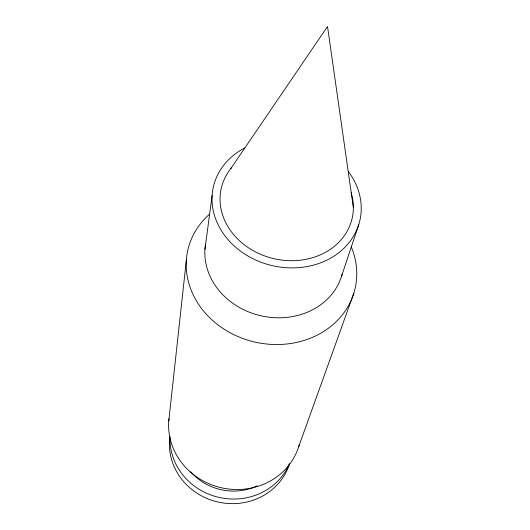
<?xml version="1.0" encoding="UTF-8"?>
<svg xmlns="http://www.w3.org/2000/svg" width="530" height="530" viewBox="0 0 530 530"><rect width="100%" height="100%" fill="white"/><g stroke="black" fill="none" stroke-linecap="round" stroke-linejoin="round"><path stroke-width="0.79" d="M168.759 421.032L186.374 259.879M204.944 249.339L212.119 195.477M341.459 276.527L358.697 224.766M298.715 446.611L353.835 293.189M230.716 168.706L327.52 26.5L353.358 207.68M289.3 464.128A62.103 58.061 13 0 1 218.844 497.359A62.103 58.061 13 0 1 170.024 436.641M289.539 463.757A61.52 57.631 13 0 1 219.029 502.255A61.52 57.631 13 0 1 169.673 438.588M257.216 485.811A53.928 50.416 13 0 1 190.701 471.753M351.178 192.821A67.138 56.849 13 0 1 275.295 258.991A67.138 56.849 13 0 1 231.716 167.473M299.178 445.067A66.608 61.944 13 0 1 222.898 488.084A66.608 61.944 13 0 1 168.99 418.62M351.304 246.953A85.814 74.743 13 0 1 313.389 336.941A85.814 74.743 13 0 1 204.474 312.124A85.814 74.743 13 0 1 209.125 214.557M342.122 274.248A70 60.652 13 0 1 261.787 315.973A70 60.652 13 0 1 205.468 244.602M348.263 171.389A75.154 63.64 13 0 1 328.613 259.263A75.154 63.64 13 0 1 224.906 235.77A75.154 63.64 13 0 1 244.754 147.943"/></g></svg>
